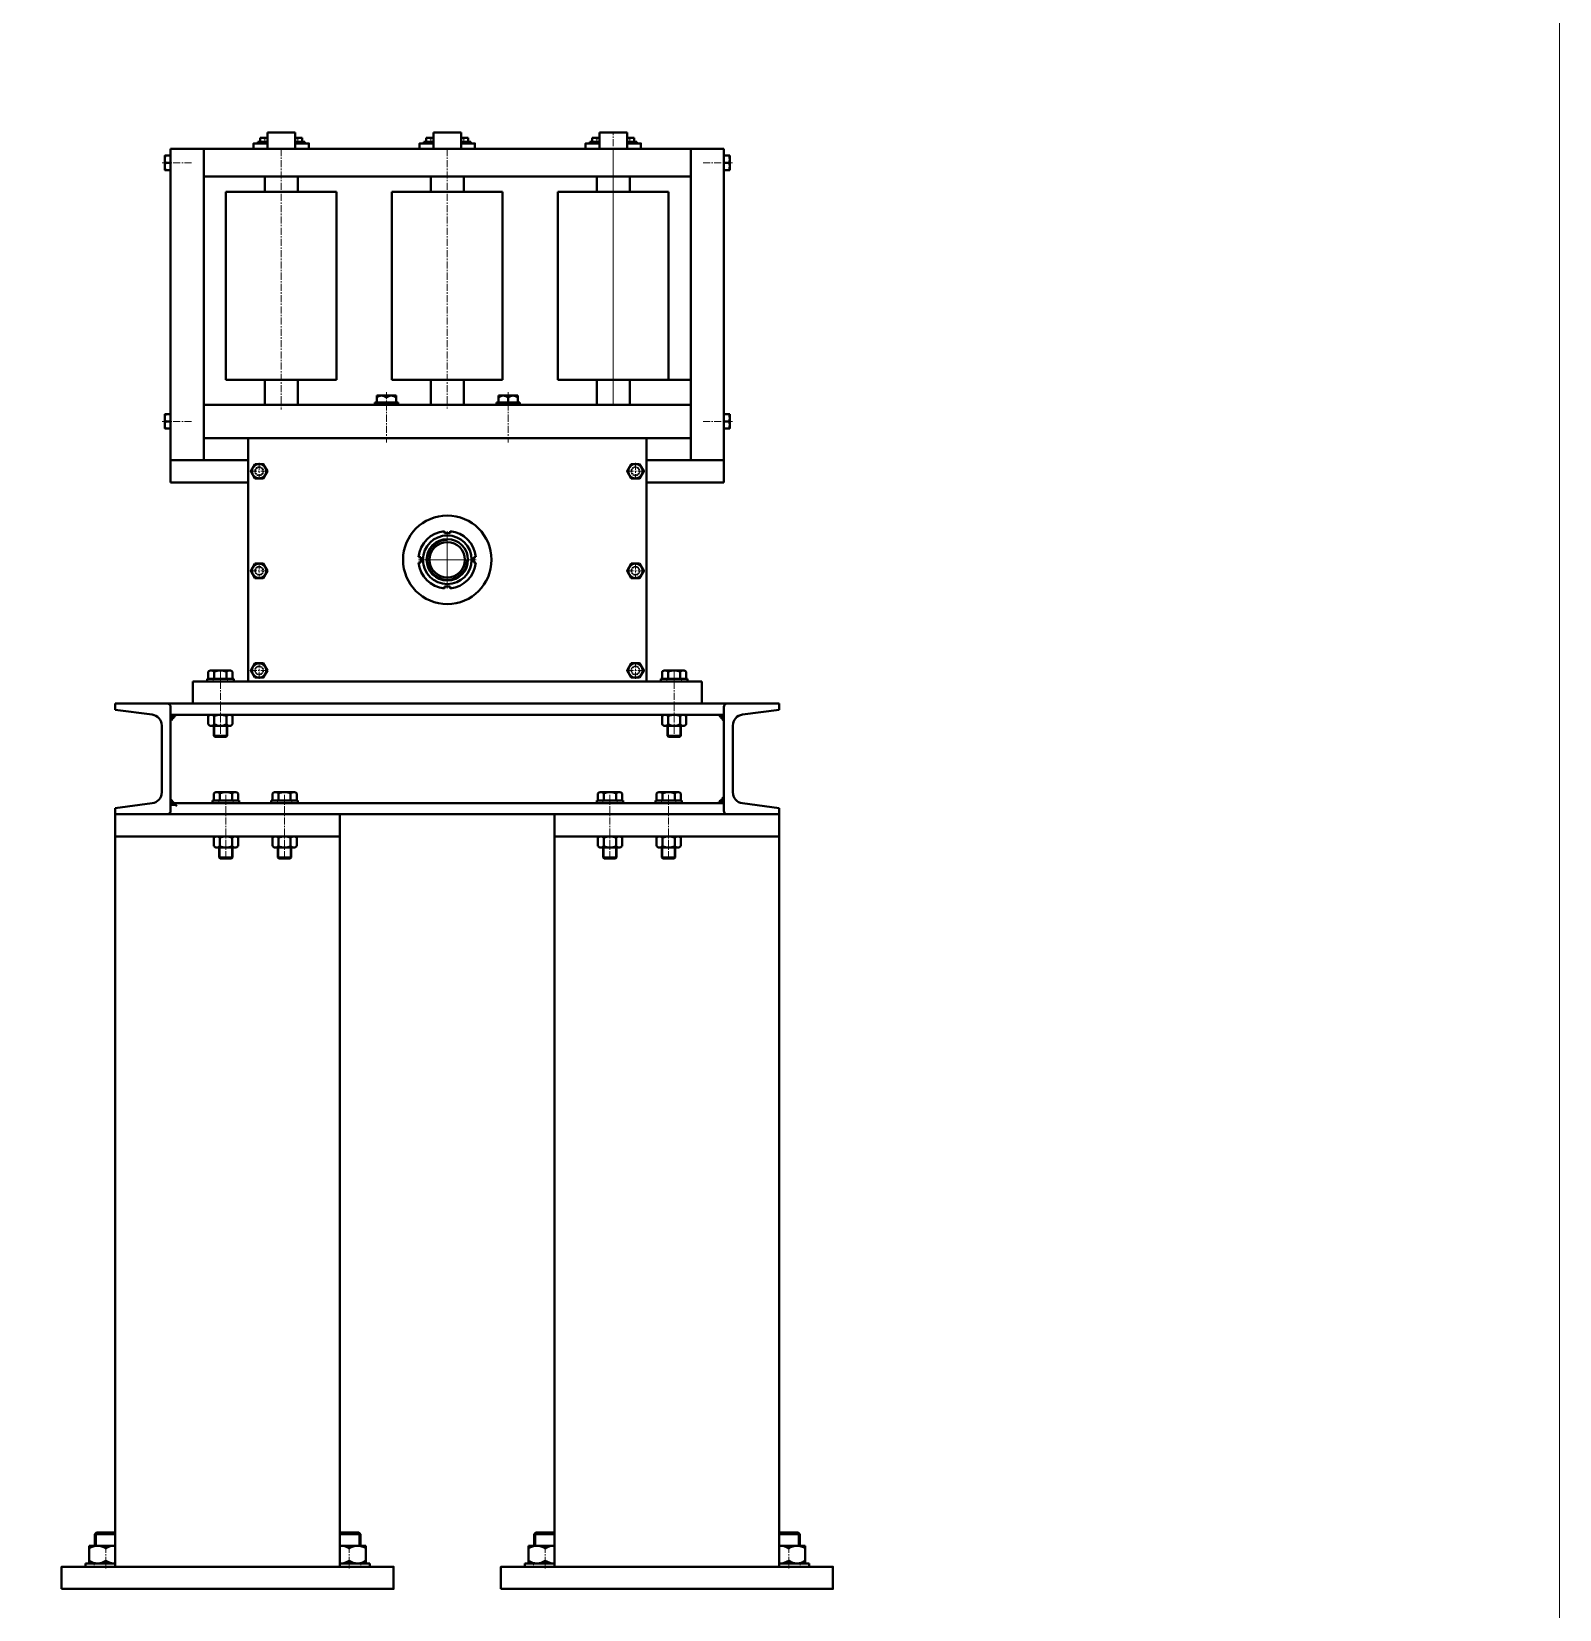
# Model space of a CAD drawing. Header units: millimetres. Extents: x -11382 to 23553, y -372 to 10786.
# Drawn here: x -3203 to -1822, y 2923 to 4349 of the extents above; entities that cross this region are included whole.
import ezdxf

# ---------------------------------------------------------------- set-up
doc = ezdxf.new("R2010")
doc.units = ezdxf.units.MM
doc.header["$LTSCALE"] = 0.2
doc.linetypes.add('CENTER', pattern=[50.8, 31.75, -6.35, 6.35, -6.35])
doc.linetypes.add('HIDDEN', pattern=[9.525, 6.35, -3.175])
for name, color, linetype, lineweight in [('đướng nét đứt', 4, 'HIDDEN', 20), ('đường bao thấy', 7, 'Continuous', 40), ('đường kích thước', 90, 'Continuous', 15), ('đường mặt cắt', 160, 'Continuous', 15), ('đường nét mảnh', 220, 'Continuous', 15), ('đường nét tâm', 137, 'CENTER', 15)]:
    doc.layers.add(name, color=color, linetype=linetype, lineweight=lineweight)

msp = doc.modelspace()

# ---------------------------------------------------------------- hatches: boundary and pattern name
at = {"layer": 'đướng nét đứt'}
for points in [[(-3071.27, 3731.999), (-3077.02, 3731.999), (-3077.02, 3725.721)], [(-2582.771, 3731.998), (-2577.02, 3731.998), (-2577.02, 3725.72)], [(-2582.771, 3652.436), (-2577.02, 3652.436), (-2577.02, 3658.714)]]:
    msp.add_hatch(color=256, dxfattribs=at).paths.add_polyline_path(points)
at = {"layer": 'đường bao thấy'}
msp.add_hatch(color=256, dxfattribs=at).paths.add_polyline_path([(-3071.27, 3649.554), (-3077.02, 3649.554), (-3077.02, 3655.832)])

# ---------------------------------------------------------------- linework, layer by layer
at = {"layer": 'đướng nét đứt'}
for p, q in [((-2995.22, 4249.904), (-2995.22, 4248.304)), ((-2958.82, 4249.904), (-2958.82, 4248.304)), ((-2845.22, 4249.904), (-2845.22, 4248.304)), ((-2808.82, 4249.904), (-2808.82, 4248.304)), ((-2695.22, 4249.904), (-2695.22, 4248.304)), ((-2658.82, 4249.904), (-2658.82, 4248.304)), ((-2887.27, 4014.054), (-2887.27, 4012.054)), ((-2876.77, 4014.054), (-2876.77, 4012.054)), ((-2777.27, 4014.054), (-2777.27, 4012.054)), ((-2766.77, 4014.054), (-2766.77, 4012.054)), ((-3038.52, 3764.554), (-3038.52, 3762.054)), ((-3025.52, 3764.554), (-3025.52, 3762.054)), ((-2628.52, 3764.554), (-2628.52, 3762.054)), ((-2615.52, 3764.554), (-2615.52, 3762.054)), ((-3071.27, 3731.999), (-3077.02, 3725.721)), ((-2582.771, 3731.998), (-2577.02, 3725.72)), ((-3033.52, 3654.554), (-3033.52, 3652.054)), ((-3020.52, 3654.554), (-3020.52, 3652.054)), ((-2980.521, 3654.554), (-2980.521, 3652.054)), ((-2967.521, 3654.554), (-2967.521, 3652.054)), ((-2686.52, 3654.554), (-2686.52, 3652.054)), ((-2673.52, 3654.554), (-2673.52, 3652.054)), ((-2633.521, 3654.554), (-2633.521, 3652.054)), ((-2620.521, 3654.554), (-2620.521, 3652.054)), ((-2582.771, 3652.436), (-2577.02, 3658.714)), ((-3146.021, 2965.054), (-3146.021, 2962.054)), ((-2905.021, 2965.054), (-2905.021, 2962.054)), ((-2749.02, 2965.054), (-2749.02, 2962.054)), ((-2508.02, 2965.054), (-2508.02, 2962.054))]:
    msp.add_line(p, q, dxfattribs=at)
for centre, radius in [((-2997.02, 3952.054), 4), ((-2997.02, 3952.054), 3.4), ((-2657.02, 3952.054), 4), ((-2657.02, 3952.054), 3.4), ((-2997.02, 3862.054), 4), ((-2997.02, 3862.054), 3.4), ((-2657.02, 3862.054), 4), ((-2657.02, 3862.054), 3.4), ((-2997.02, 3772.054), 4), ((-2997.02, 3772.054), 3.4), ((-2657.02, 3772.054), 4), ((-2657.02, 3772.054), 3.4)]:
    msp.add_circle(centre, radius, dxfattribs=at)
at = {"layer": 'đường bao thấy'}
for p, q in [((-2998.27, 4249.904), (-2998.27, 4248.304)), ((-2998.27, 4249.904), (-2989.52, 4249.904)), ((-2996.639, 4249.904), (-2989.52, 4249.904)), ((-2996.017, 4253.404), (-2996.017, 4249.904)), ((-2989.52, 4253.404), (-2996.017, 4253.404)), ((-2989.52, 4249.904), (-2996.017, 4249.904)), ((-2993.621, 4248.304), (-2992.388, 4249.904)), ((-2992.02, 4248.304), (-2990.787, 4249.904)), ((-2964.52, 4258.304), (-2989.52, 4258.304)), ((-2989.52, 4248.304), (-2989.52, 4258.304)), ((-2964.52, 4248.304), (-2964.52, 4258.304)), ((-2964.52, 4253.404), (-2958.024, 4253.404)), ((-2957.402, 4249.904), (-2964.52, 4249.904)), ((-2955.77, 4249.904), (-2964.52, 4249.904)), ((-2964.52, 4249.904), (-2958.024, 4249.904)), ((-2962.02, 4248.304), (-2963.254, 4249.904)), ((-2960.42, 4248.304), (-2961.653, 4249.904)), ((-2958.024, 4253.404), (-2958.024, 4249.904)), ((-2955.77, 4249.904), (-2955.77, 4248.304)), ((-2848.27, 4249.904), (-2848.27, 4248.304)), ((-2848.27, 4249.904), (-2839.52, 4249.904)), ((-2846.639, 4249.904), (-2839.52, 4249.904)), ((-2846.017, 4253.404), (-2846.017, 4249.904)), ((-2839.52, 4253.404), (-2846.017, 4253.404)), ((-2839.52, 4249.904), (-2846.017, 4249.904)), ((-2843.621, 4248.304), (-2842.388, 4249.904)), ((-2842.02, 4248.304), (-2840.787, 4249.904)), ((-2814.52, 4258.304), (-2839.52, 4258.304)), ((-2839.52, 4243.304), (-2839.52, 4258.304)), ((-2814.52, 4249.904), (-2814.52, 4258.304)), ((-2814.52, 4243.304), (-2814.52, 4258.304)), ((-2814.52, 4253.404), (-2808.024, 4253.404)), ((-2814.52, 4249.904), (-2808.024, 4249.904)), ((-2807.402, 4249.904), (-2814.52, 4249.904)), ((-2805.77, 4249.904), (-2814.52, 4249.904)), ((-2812.02, 4248.304), (-2813.254, 4249.904)), ((-2810.42, 4248.304), (-2811.653, 4249.904)), ((-2808.024, 4253.404), (-2808.024, 4249.904)), ((-2805.77, 4249.904), (-2805.77, 4248.304)), ((-2698.27, 4249.904), (-2698.27, 4248.304)), ((-2698.27, 4249.904), (-2689.52, 4249.904)), ((-2696.639, 4249.904), (-2689.52, 4249.904)), ((-2696.017, 4253.404), (-2696.017, 4249.904)), ((-2689.52, 4253.404), (-2696.017, 4253.404)), ((-2689.52, 4249.904), (-2696.017, 4249.904)), ((-2693.621, 4248.304), (-2692.388, 4249.904)), ((-2692.02, 4248.304), (-2690.787, 4249.904)), ((-2664.52, 4258.304), (-2689.52, 4258.304)), ((-2689.52, 4243.304), (-2689.52, 4258.304)), ((-2664.52, 4249.904), (-2664.52, 4258.304)), ((-2664.52, 4243.304), (-2664.52, 4258.304)), ((-2664.52, 4253.404), (-2658.024, 4253.404)), ((-2664.52, 4249.904), (-2658.024, 4249.904)), ((-2657.402, 4249.904), (-2664.52, 4249.904)), ((-2655.77, 4249.904), (-2664.52, 4249.904)), ((-2662.02, 4248.304), (-2663.254, 4249.904)), ((-2660.42, 4248.304), (-2661.653, 4249.904)), ((-2658.024, 4253.404), (-2658.024, 4249.904)), ((-2655.77, 4249.904), (-2655.77, 4248.304)), ((-2989.52, 4243.304), (-3027.02, 4243.304)), ((-2998.27, 4248.304), (-2989.52, 4248.304)), ((-2989.52, 4248.304), (-2994.52, 4248.304)), ((-2989.52, 4243.304), (-2989.52, 4248.304)), ((-2964.52, 4243.304), (-2964.52, 4248.304)), ((-2955.77, 4248.304), (-2964.52, 4248.304)), ((-2964.52, 4248.304), (-2959.52, 4248.304)), ((-2940.181, 4243.304), (-2956.395, 4243.304)), ((-2852.02, 4243.304), (-2956.395, 4243.304)), ((-2839.52, 4243.304), (-2877.02, 4243.304)), ((-2848.27, 4248.304), (-2839.52, 4248.304)), ((-2839.52, 4248.304), (-2844.52, 4248.304)), ((-2814.52, 4243.304), (-2814.52, 4248.304)), ((-2805.77, 4248.304), (-2814.52, 4248.304)), ((-2814.52, 4248.304), (-2809.52, 4248.304)), ((-2689.52, 4243.304), (-2727.02, 4243.304)), ((-2698.27, 4248.304), (-2689.52, 4248.304)), ((-2689.52, 4248.304), (-2694.52, 4248.304)), ((-2664.52, 4243.304), (-2664.52, 4248.304)), ((-2655.77, 4248.304), (-2664.52, 4248.304)), ((-2664.52, 4248.304), (-2659.52, 4248.304)), ((-2992.02, 4204.554), (-2992.02, 4218.304)), ((-2989.52, 4218.304), (-2842.02, 4218.304)), ((-2962.02, 4204.554), (-2962.02, 4218.304)), ((-2842.02, 4204.554), (-2842.02, 4218.304)), ((-2812.02, 4204.554), (-2812.02, 4218.304)), ((-2692.02, 4204.554), (-2692.02, 4218.304)), ((-2662.02, 4204.554), (-2662.02, 4218.304)), ((-3027.02, 4034.554), (-3027.02, 4204.554)), ((-3027.02, 4204.554), (-2989.52, 4204.554)), ((-2989.52, 4204.554), (-2927.02, 4204.554)), ((-2927.02, 4034.554), (-2927.02, 4204.554)), ((-2877.02, 4034.554), (-2877.02, 4204.554)), ((-2877.02, 4204.554), (-2839.52, 4204.554)), ((-2839.52, 4204.554), (-2777.02, 4204.554)), ((-2777.02, 4034.554), (-2777.02, 4204.554)), ((-2727.02, 4034.554), (-2727.02, 4204.554)), ((-2727.02, 4204.554), (-2689.52, 4204.554)), ((-2689.52, 4204.554), (-2627.02, 4204.554)), ((-2627.02, 4034.554), (-2627.02, 4204.554)), ((-3027.02, 4034.554), (-2989.52, 4034.554)), ((-2992.02, 4012.054), (-2992.02, 4034.554)), ((-2989.52, 4034.554), (-2927.02, 4034.554)), ((-2962.02, 4012.054), (-2962.02, 4034.554)), ((-2877.02, 4034.554), (-2777.02, 4034.554)), ((-2842.02, 4012.054), (-2842.02, 4034.554)), ((-2812.02, 4012.054), (-2812.02, 4034.554)), ((-2727.02, 4034.554), (-2689.52, 4034.554)), ((-2692.02, 4012.054), (-2692.02, 4034.554)), ((-2689.52, 4034.554), (-2607.02, 4034.554)), ((-2662.02, 4012.054), (-2662.02, 4034.554)), ((-2892.52, 4014.054), (-2871.52, 4014.054)), ((-2892.52, 4014.054), (-2892.52, 4012.054)), ((-2892.52, 4012.054), (-2871.52, 4012.054)), ((-2891.835, 4014.054), (-2872.205, 4014.054)), ((-2890.82, 4020.454), (-2873.22, 4020.454)), ((-2890.82, 4014.054), (-2890.82, 4020.454)), ((-2882.02, 4014.054), (-2890.82, 4014.054)), ((-2877.02, 4012.054), (-2887.02, 4012.054)), ((-2883.653, 4012.054), (-2882.399, 4014.054)), ((-2882.02, 4012.054), (-2880.766, 4014.054)), ((-2873.22, 4014.054), (-2873.22, 4020.454)), ((-2871.52, 4014.054), (-2871.52, 4012.054)), ((-2761.52, 4014.054), (-2782.52, 4014.054)), ((-2782.52, 4014.054), (-2782.52, 4012.054)), ((-2761.52, 4012.054), (-2782.52, 4012.054)), ((-2762.205, 4014.054), (-2781.835, 4014.054)), ((-2763.22, 4020.454), (-2780.82, 4020.454)), ((-2780.82, 4014.054), (-2780.82, 4020.454)), ((-2777.02, 4012.054), (-2767.02, 4012.054)), ((-2772.02, 4012.054), (-2773.275, 4014.054)), ((-2772.02, 4020.454), (-2772.02, 4014.054)), ((-2772.02, 4014.054), (-2763.22, 4014.054)), ((-2770.387, 4012.054), (-2771.642, 4014.054)), ((-2763.22, 4014.054), (-2763.22, 4020.454)), ((-2761.52, 4014.054), (-2761.52, 4012.054)), ((-2829.52, 3897.933), (-2829.52, 3896.054)), ((-2829.52, 3896.054), (-2824.52, 3896.054)), ((-2824.52, 3897.933), (-2824.52, 3896.054)), ((-2852.9, 3874.554), (-2851.02, 3874.554)), ((-2852.9, 3869.554), (-2851.02, 3869.554)), ((-2851.02, 3869.554), (-2851.02, 3874.554)), ((-2801.141, 3874.554), (-2803.02, 3874.554)), ((-2803.02, 3874.554), (-2803.02, 3869.554)), ((-2801.141, 3869.554), (-2803.02, 3869.554)), ((-2829.52, 3846.174), (-2829.52, 3848.054)), ((-2824.52, 3848.054), (-2829.52, 3848.054)), ((-2824.52, 3846.174), (-2824.52, 3848.054)), ((-3020.02, 3764.554), (-3044.02, 3764.554)), ((-3044.02, 3764.554), (-3044.02, 3762.054)), ((-3042.99, 3770.883), (-3042.99, 3764.554)), ((-3042.99, 3764.554), (-3021.051, 3764.554)), ((-3023.793, 3772.054), (-3040.248, 3772.054)), ((-3037.505, 3770.883), (-3037.505, 3764.554)), ((-3026.536, 3770.883), (-3026.536, 3764.554)), ((-3021.051, 3770.883), (-3021.051, 3764.554)), ((-3020.02, 3764.554), (-3020.02, 3762.054)), ((-2634.02, 3764.554), (-2610.02, 3764.554)), ((-2634.02, 3764.554), (-2634.02, 3762.054)), ((-2632.99, 3770.883), (-2632.99, 3764.554)), ((-2611.051, 3764.554), (-2632.99, 3764.554)), ((-2630.248, 3772.054), (-2613.793, 3772.054)), ((-2627.505, 3770.883), (-2627.505, 3764.554)), ((-2616.536, 3770.883), (-2616.536, 3764.554)), ((-2611.051, 3770.883), (-2611.051, 3764.554)), ((-2610.02, 3764.554), (-2610.02, 3762.054)), ((-3057.02, 3762.054), (-3007.02, 3762.054)), ((-3057.02, 3762.054), (-3057.02, 3742.054)), ((-3020.02, 3762.054), (-3044.02, 3762.054)), ((-3007.02, 3762.054), (-2647.02, 3762.054)), ((-2647.02, 3762.054), (-2597.02, 3762.054)), ((-2634.02, 3762.054), (-2610.02, 3762.054)), ((-2597.02, 3762.054), (-2597.02, 3742.054)), ((-3127.02, 3742.054), (-2527.02, 3742.054)), ((-3127.02, 3742.054), (-3127.02, 3736.554)), ((-3080.02, 3742.054), (-3127.02, 3742.054)), ((-3127.02, 3742.054), (-3127.02, 3736.554)), ((-3127.02, 3742.054), (-3127.02, 3736.554)), ((-3093.696, 3732.101), (-3127.02, 3736.554)), ((-3077.02, 3739.054), (-3077.02, 3692.054)), ((-2577.02, 3739.054), (-2577.02, 3692.054)), ((-2574.02, 3742.054), (-2527.02, 3742.054)), ((-2560.345, 3732.101), (-2527.02, 3736.554)), ((-2527.02, 3742.054), (-2527.02, 3736.554)), ((-2527.02, 3742.054), (-2527.02, 3736.554)), ((-3085.02, 3722.189), (-3085.02, 3692.054)), ((-3077.02, 3732.054), (-2577.02, 3732.054)), ((-3042.99, 3730.723), (-3042.99, 3723.384)), ((-3023.793, 3732.054), (-3040.248, 3732.054)), ((-3023.793, 3722.054), (-3040.248, 3722.054)), ((-3038.02, 3732.054), (-3026.02, 3732.054)), ((-3038.02, 3722.856), (-3038.02, 3713.103)), ((-3037.505, 3730.723), (-3037.505, 3723.384)), ((-3026.536, 3730.723), (-3026.536, 3723.384)), ((-3026.02, 3722.054), (-3026.02, 3713.103)), ((-3021.051, 3730.723), (-3021.051, 3723.384)), ((-2632.99, 3730.723), (-2632.99, 3723.384)), ((-2630.248, 3732.054), (-2613.793, 3732.054)), ((-2630.248, 3722.054), (-2613.793, 3722.054)), ((-2616.02, 3732.054), (-2628.02, 3732.054)), ((-2628.02, 3722.054), (-2628.02, 3713.103)), ((-2627.505, 3730.723), (-2627.505, 3723.384)), ((-2616.536, 3730.723), (-2616.536, 3723.384)), ((-2616.02, 3722.856), (-2616.02, 3713.103)), ((-2611.051, 3730.723), (-2611.051, 3723.384)), ((-2569.02, 3722.189), (-2569.02, 3692.054)), ((-3026.02, 3713.103), (-3038.02, 3713.103)), ((-3038.02, 3713.103), (-3037.12, 3712.054)), ((-3026.92, 3712.054), (-3037.12, 3712.054)), ((-3026.92, 3712.054), (-3026.02, 3713.103)), ((-2627.12, 3712.054), (-2628.02, 3713.103)), ((-2628.02, 3713.103), (-2616.02, 3713.103)), ((-2627.12, 3712.054), (-2616.92, 3712.054)), ((-2616.02, 3713.103), (-2616.92, 3712.054)), ((-3085.02, 3661.918), (-3085.02, 3692.054)), ((-3077.02, 3645.054), (-3077.02, 3692.054)), ((-2577.02, 3645.054), (-2577.02, 3692.054)), ((-2569.02, 3661.918), (-2569.02, 3692.054)), ((-3093.696, 3652.006), (-3127.02, 3647.554)), ((-3071.27, 3649.554), (-3077.02, 3655.832)), ((-3077.02, 3652.054), (-2577.02, 3652.054)), ((-3039.02, 3654.554), (-3015.02, 3654.554)), ((-3039.02, 3654.554), (-3039.02, 3652.054)), ((-3039.02, 3652.054), (-3015.02, 3652.054)), ((-3037.989, 3660.883), (-3037.989, 3654.554)), ((-3016.05, 3654.554), (-3037.989, 3654.554)), ((-3035.247, 3662.054), (-3018.792, 3662.054)), ((-3032.505, 3660.883), (-3032.505, 3654.554)), ((-3021.535, 3660.883), (-3021.535, 3654.554)), ((-3016.05, 3660.883), (-3016.05, 3654.554)), ((-3015.02, 3654.554), (-3015.02, 3652.054)), ((-2962.021, 3654.554), (-2986.021, 3654.554)), ((-2986.021, 3654.554), (-2986.021, 3652.054)), ((-2962.021, 3652.054), (-2986.021, 3652.054)), ((-2984.991, 3660.883), (-2984.991, 3654.554)), ((-2984.991, 3654.554), (-2963.051, 3654.554)), ((-2965.794, 3662.054), (-2982.248, 3662.054)), ((-2979.506, 3660.883), (-2979.506, 3654.554)), ((-2968.536, 3660.883), (-2968.536, 3654.554)), ((-2963.051, 3660.883), (-2963.051, 3654.554)), ((-2962.021, 3654.554), (-2962.021, 3652.054)), ((-2692.02, 3654.554), (-2668.02, 3654.554)), ((-2692.02, 3654.554), (-2692.02, 3652.054)), ((-2692.02, 3652.054), (-2668.02, 3652.054)), ((-2690.989, 3660.883), (-2690.989, 3654.554)), ((-2669.05, 3654.554), (-2690.989, 3654.554)), ((-2688.247, 3662.054), (-2671.792, 3662.054)), ((-2685.505, 3660.883), (-2685.505, 3654.554)), ((-2674.535, 3660.883), (-2674.535, 3654.554)), ((-2669.05, 3660.883), (-2669.05, 3654.554)), ((-2668.02, 3654.554), (-2668.02, 3652.054)), ((-2615.021, 3654.554), (-2639.021, 3654.554)), ((-2639.021, 3654.554), (-2639.021, 3652.054)), ((-2615.021, 3652.054), (-2639.021, 3652.054)), ((-2637.991, 3660.883), (-2637.991, 3654.554)), ((-2637.991, 3654.554), (-2616.051, 3654.554)), ((-2618.794, 3662.054), (-2635.248, 3662.054)), ((-2632.506, 3660.883), (-2632.506, 3654.554)), ((-2621.536, 3660.883), (-2621.536, 3654.554)), ((-2616.051, 3660.883), (-2616.051, 3654.554)), ((-2615.021, 3654.554), (-2615.021, 3652.054)), ((-2560.345, 3652.006), (-2527.02, 3647.554)), ((-3127.02, 3642.054), (-3127.02, 3647.554)), ((-3127.02, 3647.554), (-3127.02, 3642.054)), ((-3127.02, 3647.554), (-3127.02, 3642.054)), ((-3127.02, 3642.054), (-2527.02, 3642.054)), ((-3080.02, 3642.054), (-3127.02, 3642.054)), ((-2574.02, 3642.054), (-2527.02, 3642.054)), ((-2574.02, 3642.054), (-2527.02, 3642.054)), ((-2527.02, 3642.054), (-2527.02, 3647.554)), ((-2527.02, 3647.554), (-2527.02, 3642.054)), ((-2527.02, 3647.554), (-2527.02, 3642.054)), ((-2527.02, 3642.054), (-2527.02, 3647.554)), ((-2527.02, 3647.554), (-2527.02, 3642.054)), ((-3127.02, 3631.056), (-3127.02, 2962.054)), ((-3035.247, 3622.054), (-3018.792, 3622.054)), ((-3021.02, 3622.054), (-3033.02, 3622.054)), ((-2965.794, 3622.054), (-2982.248, 3622.054)), ((-2980.021, 3622.054), (-2968.021, 3622.054)), ((-2924.021, 3631.056), (-2924.021, 2962.054)), ((-2730.02, 3631.056), (-2730.02, 2962.054)), ((-2688.247, 3622.054), (-2671.792, 3622.054)), ((-2674.02, 3622.054), (-2686.02, 3622.054)), ((-2618.794, 3622.054), (-2635.248, 3622.054)), ((-2633.021, 3622.054), (-2621.021, 3622.054)), ((-2527.02, 3631.056), (-2527.02, 2962.054)), ((-3037.989, 3620.723), (-3037.989, 3613.384)), ((-3035.247, 3612.054), (-3018.792, 3612.054)), ((-3033.02, 3612.054), (-3033.02, 3603.103)), ((-3032.505, 3620.723), (-3032.505, 3613.384)), ((-3021.535, 3620.723), (-3021.535, 3613.384)), ((-3021.02, 3612.856), (-3021.02, 3603.103)), ((-3016.05, 3620.723), (-3016.05, 3613.384)), ((-2984.991, 3620.723), (-2984.991, 3613.384)), ((-2965.794, 3612.054), (-2982.248, 3612.054)), ((-2980.021, 3612.856), (-2980.021, 3603.103)), ((-2979.506, 3620.723), (-2979.506, 3613.384)), ((-2968.536, 3620.723), (-2968.536, 3613.384)), ((-2968.021, 3612.054), (-2968.021, 3603.103)), ((-2963.051, 3620.723), (-2963.051, 3613.384)), ((-2690.989, 3620.723), (-2690.989, 3613.384)), ((-2688.247, 3612.054), (-2671.792, 3612.054)), ((-2686.02, 3612.054), (-2686.02, 3603.103)), ((-2685.505, 3620.723), (-2685.505, 3613.384)), ((-2674.535, 3620.723), (-2674.535, 3613.384)), ((-2674.02, 3612.856), (-2674.02, 3603.103)), ((-2669.05, 3620.723), (-2669.05, 3613.384)), ((-2637.991, 3620.723), (-2637.991, 3613.384)), ((-2618.794, 3612.054), (-2635.248, 3612.054)), ((-2633.021, 3612.856), (-2633.021, 3603.103)), ((-2632.506, 3620.723), (-2632.506, 3613.384)), ((-2621.536, 3620.723), (-2621.536, 3613.384)), ((-2621.021, 3612.054), (-2621.021, 3603.103)), ((-2616.051, 3620.723), (-2616.051, 3613.384)), ((-3032.12, 3602.054), (-3033.02, 3603.103)), ((-3033.02, 3603.103), (-3021.02, 3603.103)), ((-3032.12, 3602.054), (-3021.92, 3602.054)), ((-3021.02, 3603.103), (-3021.92, 3602.054)), ((-2968.021, 3603.103), (-2980.021, 3603.103)), ((-2980.021, 3603.103), (-2979.121, 3602.054)), ((-2968.921, 3602.054), (-2979.121, 3602.054)), ((-2968.921, 3602.054), (-2968.021, 3603.103)), ((-2685.12, 3602.054), (-2686.02, 3603.103)), ((-2686.02, 3603.103), (-2674.02, 3603.103)), ((-2685.12, 3602.054), (-2674.92, 3602.054)), ((-2674.02, 3603.103), (-2674.92, 3602.054)), ((-2621.021, 3603.103), (-2633.021, 3603.103)), ((-2633.021, 3603.103), (-2632.121, 3602.054)), ((-2621.921, 3602.054), (-2632.121, 3602.054)), ((-2621.921, 3602.054), (-2621.021, 3603.103)), ((-3150.521, 2981.054), (-3150.521, 2965.054)), ((-3127.02, 2981.054), (-3150.521, 2981.054)), ((-3144.021, 2993.054), (-3145.521, 2991.599)), ((-3145.521, 2981.054), (-3145.521, 2991.599)), ((-3145.521, 2991.599), (-3127.02, 2991.599)), ((-3144.021, 2993.054), (-3127.021, 2993.054)), ((-3127.02, 2993.053), (-3127.021, 2993.054)), ((-2907.021, 2993.054), (-2924.021, 2993.054)), ((-2924.021, 2993.053), (-2924.021, 2993.054)), ((-2905.521, 2991.599), (-2924.021, 2991.599)), ((-2924.021, 2981.054), (-2900.521, 2981.054)), ((-2907.021, 2993.054), (-2905.521, 2991.599)), ((-2905.521, 2981.054), (-2905.521, 2991.599)), ((-2900.521, 2981.054), (-2900.521, 2965.054)), ((-2753.52, 2981.054), (-2753.52, 2965.054)), ((-2730.02, 2981.054), (-2753.52, 2981.054)), ((-2747.02, 2993.054), (-2748.52, 2991.599)), ((-2748.52, 2981.054), (-2748.52, 2991.599)), ((-2748.52, 2991.599), (-2730.02, 2991.599)), ((-2747.02, 2993.054), (-2730.02, 2993.054)), ((-2730.02, 2993.053), (-2730.02, 2993.054)), ((-2510.02, 2993.054), (-2527.02, 2993.054)), ((-2527.02, 2993.053), (-2527.02, 2993.054)), ((-2508.52, 2991.599), (-2527.02, 2991.599)), ((-2527.02, 2981.054), (-2503.52, 2981.054)), ((-2510.02, 2993.054), (-2508.52, 2991.599)), ((-2508.52, 2981.054), (-2508.52, 2991.599)), ((-2503.52, 2981.054), (-2503.52, 2965.054)), ((-3127.02, 2965.054), (-3154.021, 2965.054)), ((-3154.021, 2965.054), (-3154.021, 2962.054)), ((-3117.021, 2962.054), (-3154.021, 2962.054)), ((-3145.521, 2962.054), (-3125.521, 2962.054)), ((-2934.021, 2962.054), (-2897.021, 2962.054)), ((-2905.521, 2962.054), (-2925.521, 2962.054)), ((-2924.021, 2965.054), (-2897.021, 2965.054)), ((-2897.021, 2965.054), (-2897.021, 2962.054)), ((-2730.02, 2965.054), (-2757.02, 2965.054)), ((-2757.02, 2965.054), (-2757.02, 2962.054)), ((-2720.02, 2962.054), (-2757.02, 2962.054)), ((-2748.52, 2962.054), (-2728.52, 2962.054)), ((-2537.02, 2962.054), (-2500.02, 2962.054)), ((-2508.52, 2962.054), (-2528.52, 2962.054)), ((-2527.02, 2965.054), (-2500.02, 2965.054)), ((-2500.02, 2965.054), (-2500.02, 2962.054))]:
    msp.add_line(p, q, dxfattribs=at)
at = {"layer": 'đường bao thấy', "color": 7}
for p, q in [((-3082.32, 4237.304), (-3077.02, 4237.304)), ((-3082.32, 4230.804), (-3082.32, 4237.304)), ((-3077.02, 3962.054), (-3077.02, 4243.304)), ((-3077.02, 4243.304), (-3047.02, 4243.304)), ((-3047.02, 3962.054), (-3047.02, 4243.304)), ((-2607.02, 3962.054), (-2607.02, 4243.304)), ((-2607.02, 4243.304), (-2577.02, 4243.304)), ((-2577.02, 3962.054), (-2577.02, 4243.304)), ((-2571.72, 4237.304), (-2577.02, 4237.304)), ((-2571.72, 4230.804), (-2571.72, 4237.304)), ((-3077.02, 4230.804), (-3082.32, 4230.804)), ((-3082.32, 4230.804), (-3082.32, 4224.304)), ((-3082.32, 4224.304), (-3077.02, 4224.304)), ((-2577.02, 4230.804), (-2571.72, 4230.804)), ((-2571.72, 4224.304), (-2577.02, 4224.304)), ((-2571.72, 4230.804), (-2571.72, 4224.304)), ((-3082.32, 4003.554), (-3077.02, 4003.554)), ((-3082.32, 3997.054), (-3082.32, 4003.554)), ((-3077.02, 3997.054), (-3082.32, 3997.054)), ((-3082.32, 3997.054), (-3082.32, 3990.554)), ((-2571.72, 4003.554), (-2577.02, 4003.554)), ((-2577.02, 3997.054), (-2571.72, 3997.054)), ((-2571.72, 3997.054), (-2571.72, 4003.554)), ((-2571.72, 3997.054), (-2571.72, 3990.554)), ((-3082.32, 3990.554), (-3077.02, 3990.554)), ((-3047.02, 3982.054), (-2607.02, 3982.054)), ((-3047.02, 3982.054), (-3047.02, 3962.054)), ((-3007.02, 3982.054), (-3007.02, 3762.054)), ((-2647.02, 3982.054), (-2647.02, 3762.054)), ((-2607.02, 3982.054), (-2607.02, 3962.054)), ((-2571.72, 3990.554), (-2577.02, 3990.554)), ((-3077.02, 3962.054), (-3047.02, 3962.054)), ((-3047.02, 3962.054), (-3007.02, 3962.054)), ((-2647.02, 3962.054), (-2607.02, 3962.054)), ((-2607.02, 3962.054), (-2577.02, 3962.054)), ((-3007.02, 3742.054), (-2647.02, 3742.054))]:
    msp.add_line(p, q, dxfattribs=at)
for points in [[(-2989.52, 4243.304), (-3047.02, 4243.304), (-3047.02, 4218.304), (-2989.52, 4218.304)], [(-2839.52, 4243.304), (-2964.52, 4243.304)], [(-2689.52, 4243.304), (-2839.52, 4243.304)], [(-2689.52, 4218.304), (-2607.02, 4218.304), (-2607.02, 4243.304), (-2689.52, 4243.304)], [(-2964.52, 4218.304), (-2839.52, 4218.304)], [(-2839.52, 4218.304), (-2689.52, 4218.304)], [(-2989.52, 4012.054), (-3047.02, 4012.054), (-3047.02, 3982.054), (-2607.02, 3982.054), (-2607.02, 4012.054), (-2689.52, 4012.054)], [(-2839.52, 4012.054), (-2989.52, 4012.054)], [(-2689.52, 4012.054), (-2839.52, 4012.054)]]:
    msp.add_lwpolyline(points, dxfattribs=at)
at = {"layer": 'đường bao thấy'}
for points in [[(-2989.52, 4248.304), (-3002.02, 4248.304), (-3002.02, 4243.304), (-2989.52, 4243.304)], [(-2989.52, 4243.304), (-2952.02, 4243.304), (-2952.02, 4248.304), (-2964.52, 4248.304)], [(-2839.52, 4248.304), (-2852.02, 4248.304), (-2852.02, 4243.304), (-2839.52, 4243.304)], [(-2814.52, 4243.304), (-2802.02, 4243.304), (-2802.02, 4248.304), (-2814.52, 4248.304)], [(-2689.52, 4248.304), (-2702.02, 4248.304), (-2702.02, 4243.304), (-2689.52, 4243.304)], [(-2664.52, 4243.304), (-2652.02, 4243.304), (-2652.02, 4248.304), (-2664.52, 4248.304)], [(-3007.02, 3762.054), (-3007.02, 3982.054), (-2647.02, 3982.054), (-2647.02, 3762.054)], [(-2647.02, 3742.054), (-3007.02, 3742.054)], [(-2924.021, 3631.056), (-2924.021, 3642.054), (-3127.02, 3642.054), (-3127.02, 3631.056)], [(-3127.02, 2973.052), (-3127.02, 2962.054), (-2924.021, 2962.054), (-2924.021, 2973.052)], [(-2527.02, 2973.052), (-2527.02, 2962.054), (-2730.02, 2962.054), (-2730.02, 2973.052)], [(-2527.02, 2973.052), (-2527.02, 2962.054), (-2730.02, 2962.054), (-2730.02, 2973.052)], [(-2527.02, 2973.052), (-2527.02, 2962.054), (-2730.02, 2962.054), (-2730.02, 2973.052)]]:
    msp.add_lwpolyline(points, dxfattribs=at)
for points in [[(-3077.02, 3942.054), (-3007.02, 3942.054), (-3007.02, 3962.054), (-3077.02, 3962.054)], [(-3000.773, 3958.554), (-3004.526, 3952.054), (-3000.773, 3945.554), (-2993.268, 3945.554), (-2989.515, 3952.054), (-2993.268, 3958.554)], [(-2653.268, 3958.554), (-2649.515, 3952.054), (-2653.268, 3945.554), (-2660.773, 3945.554), (-2664.526, 3952.054), (-2660.773, 3958.554)], [(-2577.02, 3942.054), (-2647.02, 3942.054), (-2647.02, 3962.054), (-2577.02, 3962.054)], [(-3000.773, 3868.554), (-3004.526, 3862.054), (-3000.773, 3855.554), (-2993.268, 3855.554), (-2989.515, 3862.054), (-2993.268, 3868.554)], [(-2653.268, 3868.554), (-2649.515, 3862.054), (-2653.268, 3855.554), (-2660.773, 3855.554), (-2664.526, 3862.054), (-2660.773, 3868.554)], [(-3000.773, 3765.554), (-3004.526, 3772.054), (-3000.773, 3778.554), (-2993.268, 3778.554), (-2989.515, 3772.054), (-2993.268, 3765.554)], [(-2653.268, 3765.554), (-2649.515, 3772.054), (-2653.268, 3778.554), (-2660.773, 3778.554), (-2664.526, 3772.054), (-2660.773, 3765.554)], [(-3127.02, 3622.054), (-2924.02, 3622.054), (-2924.02, 3642.054), (-3127.02, 3642.054)], [(-2527.02, 3622.054), (-2730.02, 3622.054), (-2730.02, 3642.054), (-2527.02, 3642.054)], [(-3175.521, 2942.054), (-2875.521, 2942.054), (-2875.521, 2962.054), (-3175.521, 2962.054)], [(-2778.52, 2942.054), (-2478.52, 2942.054), (-2478.52, 2962.054), (-2778.52, 2962.054)]]:
    msp.add_lwpolyline(points, close=True, dxfattribs=at)
for centre, radius in [((-2997.02, 3952.054), 6.5), ((-2657.02, 3952.054), 6.5), ((-2827.02, 3872.054), 40), ((-2827.02, 3872.054), 22), ((-2827.02, 3872.054), 18.7), ((-2827.02, 3872.054), 16), ((-2997.02, 3862.054), 6.5), ((-2657.02, 3862.054), 6.5), ((-2997.02, 3772.054), 6.5), ((-2657.02, 3772.054), 6.5)]:
    msp.add_circle(centre, radius, dxfattribs=at)
for centre, radius, start, end in [((-2994.017, 4249.902), 3.502, 55.23364, 124.812928), ((-2990.024, 4249.902), 3.502, 81.736638, 124.76636), ((-2964.017, 4249.902), 3.502, 55.23364, 98.263362), ((-2960.024, 4249.902), 3.502, 55.187072, 124.76636), ((-2844.017, 4249.902), 3.502, 55.23364, 124.812928), ((-2840.024, 4249.902), 3.502, 81.736638, 124.76636), ((-2814.017, 4249.902), 3.502, 55.23364, 98.263362), ((-2810.024, 4249.902), 3.502, 55.187072, 124.76636), ((-2694.017, 4249.902), 3.502, 55.23364, 124.812928), ((-2690.024, 4249.902), 3.502, 81.736638, 124.76636), ((-2664.017, 4249.902), 3.502, 55.23364, 98.263362), ((-2660.024, 4249.902), 3.502, 55.187072, 124.76636), ((-3073.789, 4234.054), 8.532, 157.608327, 202.391673), ((-2580.252, 4234.054), 8.532, 337.608327, 22.391673), ((-3073.789, 4227.554), 8.532, 157.608327, 202.391673), ((-2580.252, 4227.554), 8.532, 337.608327, 22.391673), ((-2886.42, 4014.054), 6.4, 46.567463, 133.432537), ((-2877.62, 4014.054), 6.4, 46.567463, 133.432537), ((-2776.42, 4014.054), 6.4, 46.567463, 133.432537), ((-2767.62, 4014.054), 6.4, 46.567463, 133.432537), ((-3073.789, 4000.304), 8.532, 157.608327, 202.391673), ((-3073.789, 3993.804), 8.532, 157.608327, 202.391673), ((-2580.252, 4000.304), 8.532, 337.608327, 22.391673), ((-2580.252, 3993.804), 8.532, 337.608327, 22.391673), ((-2827.02, 3872.054), 26, 95.517734, 174.482266), ((-2827.02, 3872.054), 26, 5.517734, 84.482266), ((-2827.02, 3872.054), 26, 185.517734, 264.482266), ((-2827.02, 3872.054), 26, 275.517734, 354.482266), ((-3040.248, 3768.256), 3.798, 43.777294, 136.222706), ((-3032.02, 3758.617), 13.437, 65.909167, 114.090833), ((-3023.793, 3768.256), 3.798, 43.777294, 136.222706), ((-2630.248, 3768.256), 3.798, 43.777294, 136.222706), ((-2622.02, 3758.617), 13.437, 65.909167, 114.090833), ((-2613.793, 3768.256), 3.798, 43.777294, 136.222706), ((-3080.02, 3739.054), 3, 0, 90), ((-2574.02, 3739.054), 3, 90, 180), ((-3095.02, 3722.189), 10, 0, 82.389584), ((-3040.248, 3728.562), 3.491, 38.233012, 141.766988), ((-3040.248, 3725.545), 3.491, 218.233012, 321.766988), ((-3032.02, 3720.085), 11.969, 62.726017, 117.273983), ((-3032.02, 3734.023), 11.969, 242.726017, 297.273983), ((-3023.793, 3728.562), 3.491, 38.233012, 141.766988), ((-3023.793, 3725.545), 3.491, 218.233012, 321.766988), ((-2630.248, 3728.562), 3.491, 38.233012, 141.766988), ((-2630.248, 3725.545), 3.491, 218.233012, 321.766988), ((-2622.02, 3720.085), 11.969, 62.726017, 117.273983), ((-2622.02, 3734.023), 11.969, 242.726017, 297.273983), ((-2613.793, 3728.562), 3.491, 38.233012, 141.766988), ((-2613.793, 3725.545), 3.491, 218.233012, 321.766988), ((-2559.02, 3722.189), 10, 97.610416, 180), ((-3095.02, 3661.918), 10, 277.610416, 0), ((-3035.247, 3658.256), 3.798, 43.777294, 136.222706), ((-3027.02, 3648.617), 13.437, 65.909167, 114.090833), ((-3018.792, 3658.256), 3.798, 43.777294, 136.222706), ((-2982.248, 3658.256), 3.798, 43.777294, 136.222706), ((-2974.021, 3648.617), 13.437, 65.909167, 114.090833), ((-2965.794, 3658.256), 3.798, 43.777294, 136.222706), ((-2688.247, 3658.256), 3.798, 43.777294, 136.222706), ((-2680.02, 3648.617), 13.437, 65.909167, 114.090833), ((-2671.792, 3658.256), 3.798, 43.777294, 136.222706), ((-2635.248, 3658.256), 3.798, 43.777294, 136.222706), ((-2627.021, 3648.617), 13.437, 65.909167, 114.090833), ((-2618.794, 3658.256), 3.798, 43.777294, 136.222706), ((-2559.02, 3661.918), 10, 180, 262.389584), ((-3080.02, 3645.054), 3, 270, 0), ((-2574.02, 3645.054), 3, 180, 270), ((-2574.02, 3645.054), 3, 180, 270), ((-3035.247, 3618.562), 3.491, 38.233012, 141.766988), ((-3027.02, 3610.085), 11.969, 62.726017, 117.273983), ((-3018.792, 3618.562), 3.491, 38.233012, 141.766988), ((-2982.248, 3618.562), 3.491, 38.233012, 141.766988), ((-2974.021, 3610.085), 11.969, 62.726017, 117.273983), ((-2965.794, 3618.562), 3.491, 38.233012, 141.766988), ((-2688.247, 3618.562), 3.491, 38.233012, 141.766988), ((-2680.02, 3610.085), 11.969, 62.726017, 117.273983), ((-2671.792, 3618.562), 3.491, 38.233012, 141.766988), ((-2635.248, 3618.562), 3.491, 38.233012, 141.766988), ((-2627.021, 3610.085), 11.969, 62.726017, 117.273983), ((-2618.794, 3618.562), 3.491, 38.233012, 141.766988), ((-3035.247, 3615.545), 3.491, 218.233012, 321.766988), ((-3027.02, 3624.023), 11.969, 242.726017, 297.273983), ((-3018.792, 3615.545), 3.491, 218.233012, 321.766988), ((-2982.248, 3615.545), 3.491, 218.233012, 321.766988), ((-2974.021, 3624.023), 11.969, 242.726017, 297.273983), ((-2965.794, 3615.545), 3.491, 218.233012, 321.766988), ((-2688.247, 3615.545), 3.491, 218.233012, 321.766988), ((-2680.02, 3624.023), 11.969, 242.726017, 297.273983), ((-2671.792, 3615.545), 3.491, 218.233012, 321.766988), ((-2635.248, 3615.545), 3.491, 218.233012, 321.766988), ((-2627.021, 3624.023), 11.969, 242.726017, 297.273983), ((-2618.794, 3615.545), 3.491, 218.233012, 321.766988), ((-3143.021, 2968.554), 12.5, 53.130102, 126.869898), ((-3128.021, 2968.554), 12.5, 85.409917, 126.869898), ((-2923.021, 2968.554), 12.5, 53.130102, 94.590083), ((-2908.021, 2968.554), 12.5, 53.130102, 126.869898), ((-2746.02, 2968.554), 12.5, 53.130102, 126.869898), ((-2731.02, 2968.554), 12.5, 85.409917, 126.869898), ((-2526.02, 2968.554), 12.5, 53.130102, 94.590083), ((-2511.02, 2968.554), 12.5, 53.130102, 126.869898), ((-3143.021, 2977.554), 12.5, 233.130102, 306.869898), ((-3128.021, 2977.554), 12.5, 233.130102, 274.590083), ((-2923.021, 2977.554), 12.5, 265.409917, 306.869898), ((-2908.021, 2977.554), 12.5, 233.130102, 306.869898), ((-2746.02, 2977.554), 12.5, 233.130102, 306.869898), ((-2731.02, 2977.554), 12.5, 233.130102, 274.590083), ((-2526.02, 2977.554), 12.5, 265.409917, 306.869898), ((-2511.02, 2977.554), 12.5, 233.130102, 306.869898)]:
    msp.add_arc(centre, radius, start, end, dxfattribs=at)
at = {"layer": 'đường kích thước'}
msp.add_lwpolyline([(-1822.119, 5775.37), (-6277.575, 5775.37), (-6277.575, 1397.743), (-1822.119, 1397.743)], close=True, dxfattribs=at)
at = {"layer": 'đường mặt cắt'}
for p, q in [((-3135.521, 2966.554), (-3135.521, 2960.554)), ((-2915.521, 2966.554), (-2915.521, 2960.554)), ((-2738.52, 2966.554), (-2738.52, 2960.554)), ((-2518.52, 2966.554), (-2518.52, 2960.554))]:
    msp.add_line(p, q, dxfattribs=at)
at = {"layer": 'đường nét mảnh'}
for p, q in [((-3037.12, 3723.195), (-3037.12, 3712.054)), ((-3026.92, 3722.054), (-3026.92, 3712.054)), ((-2627.12, 3722.054), (-2627.12, 3712.054)), ((-2616.92, 3723.195), (-2616.92, 3712.054)), ((-3032.12, 3612.054), (-3032.12, 3602.054)), ((-3021.92, 3613.195), (-3021.92, 3602.054)), ((-2979.121, 3613.195), (-2979.121, 3602.054)), ((-2968.921, 3612.054), (-2968.921, 3602.054)), ((-2685.12, 3612.054), (-2685.12, 3602.054)), ((-2674.92, 3613.195), (-2674.92, 3602.054)), ((-2632.121, 3613.195), (-2632.121, 3602.054)), ((-2621.921, 3612.054), (-2621.921, 3602.054)), ((-3144.021, 2981.054), (-3144.021, 2993.054)), ((-2907.021, 2981.054), (-2907.021, 2993.054)), ((-2747.02, 2981.054), (-2747.02, 2993.054)), ((-2510.02, 2981.054), (-2510.02, 2993.054))]:
    msp.add_line(p, q, dxfattribs=at)
for radius in [22, 17.5]:
    msp.add_arc((-2827.02, 3872.054), radius, 90, 0, dxfattribs=at)
at = {"layer": 'đường nét tâm'}
for p, q in [((-2992.02, 4253.404), (-2992.02, 4249.904)), ((-2962.02, 4253.404), (-2962.02, 4249.904)), ((-2842.02, 4253.404), (-2842.02, 4249.904)), ((-2812.02, 4253.404), (-2812.02, 4249.904)), ((-2692.02, 4253.404), (-2692.02, 4249.904)), ((-2677.02, 4012.054), (-2677.02, 4258.304)), ((-2662.02, 4253.404), (-2662.02, 4249.904)), ((-2977.02, 4243.304), (-2977.02, 4007.824)), ((-2827.02, 4243.304), (-2827.02, 4008.839)), ((-2677.02, 4243.304), (-2677.02, 4012.054)), ((-3058.113, 4230.804), (-3085.706, 4230.804)), ((-2595.928, 4230.804), (-2568.335, 4230.804)), ((-2882.02, 4023.542), (-2882.02, 3977.938)), ((-2772.02, 4023.542), (-2772.02, 3977.938)), ((-3058.113, 3997.054), (-3085.706, 3997.054)), ((-2595.928, 3997.054), (-2568.335, 3997.054)), ((-3005.526, 3952.054), (-2988.515, 3952.054)), ((-2997.02, 3959.554), (-2997.02, 3944.554)), ((-2648.515, 3952.054), (-2665.526, 3952.054)), ((-2657.02, 3959.554), (-2657.02, 3944.554)), ((-2827.02, 3898.054), (-2827.02, 3846.054)), ((-2827.02, 3894.054), (-2827.02, 3850.054)), ((-2997.02, 3869.554), (-2997.02, 3854.554)), ((-2853.02, 3872.054), (-2801.02, 3872.054)), ((-2805.02, 3872.054), (-2849.02, 3872.054)), ((-2657.02, 3869.554), (-2657.02, 3854.554)), ((-3005.526, 3862.054), (-2988.515, 3862.054)), ((-2648.515, 3862.054), (-2665.526, 3862.054)), ((-2997.02, 3764.554), (-2997.02, 3779.554)), ((-2657.02, 3764.554), (-2657.02, 3779.554)), ((-3032.02, 3772.054), (-3032.02, 3714.554)), ((-3005.526, 3772.054), (-2988.515, 3772.054)), ((-2648.515, 3772.054), (-2665.526, 3772.054)), ((-2622.02, 3772.054), (-2622.02, 3714.554)), ((-3027.02, 3659.554), (-3027.02, 3602.054)), ((-2974.021, 3659.554), (-2974.021, 3602.054)), ((-2680.02, 3659.554), (-2680.02, 3602.054)), ((-2627.021, 3659.554), (-2627.021, 3602.054)), ((-3135.521, 2981.054), (-3135.521, 2965.054)), ((-2915.521, 2981.054), (-2915.521, 2965.054)), ((-2738.52, 2981.054), (-2738.52, 2965.054)), ((-2518.52, 2981.054), (-2518.52, 2965.054))]:
    msp.add_line(p, q, dxfattribs=at)

doc.saveas('drawing.dxf')
